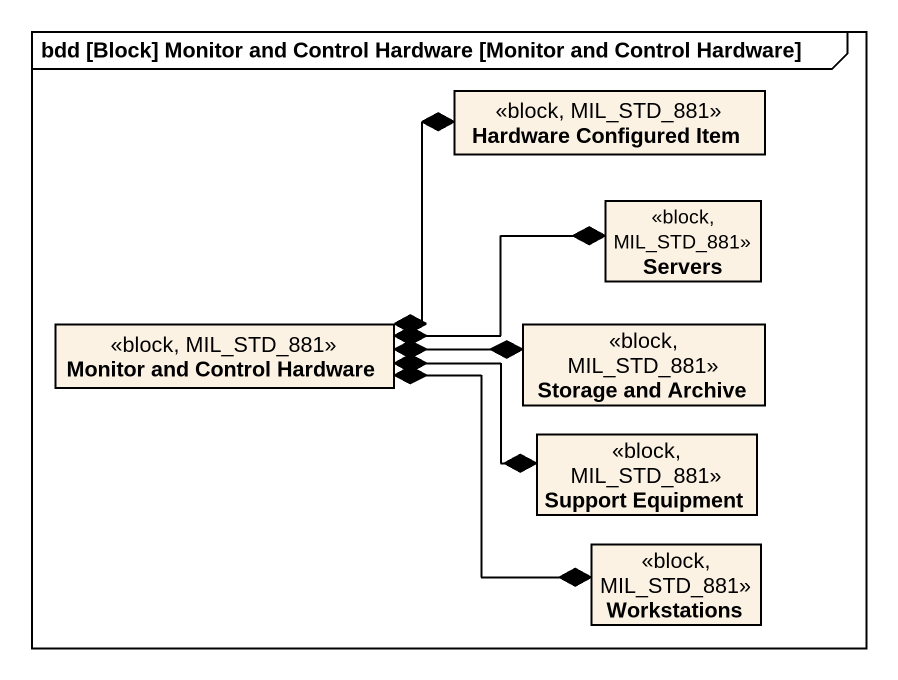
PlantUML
@startuml
mainframe bdd [Block] Monitor and Control Hardware [Monitor and Control Hardware]
hide circle
hide empty members
class "Hardware Configured Item" as Hardware_Configured_Item <<block, MIL_STD_881>>
class Servers <<block, MIL_STD_881>>
class "Monitor and Control Hardware" as Monitor_and_Control_Hardware <<block, MIL_STD_881>>
class "Storage and Archive" as Storage_and_Archive <<block, MIL_STD_881>>
class "Support Equipment" as Support_Equipment <<block, MIL_STD_881>>
class Workstations <<block, MIL_STD_881>>
Monitor_and_Control_Hardware *-up-* Hardware_Configured_Item
Monitor_and_Control_Hardware *-right-* Servers
Monitor_and_Control_Hardware *-right-* Storage_and_Archive
Monitor_and_Control_Hardware *-right-* Support_Equipment
Monitor_and_Control_Hardware *-right-* Workstations
@enduml
